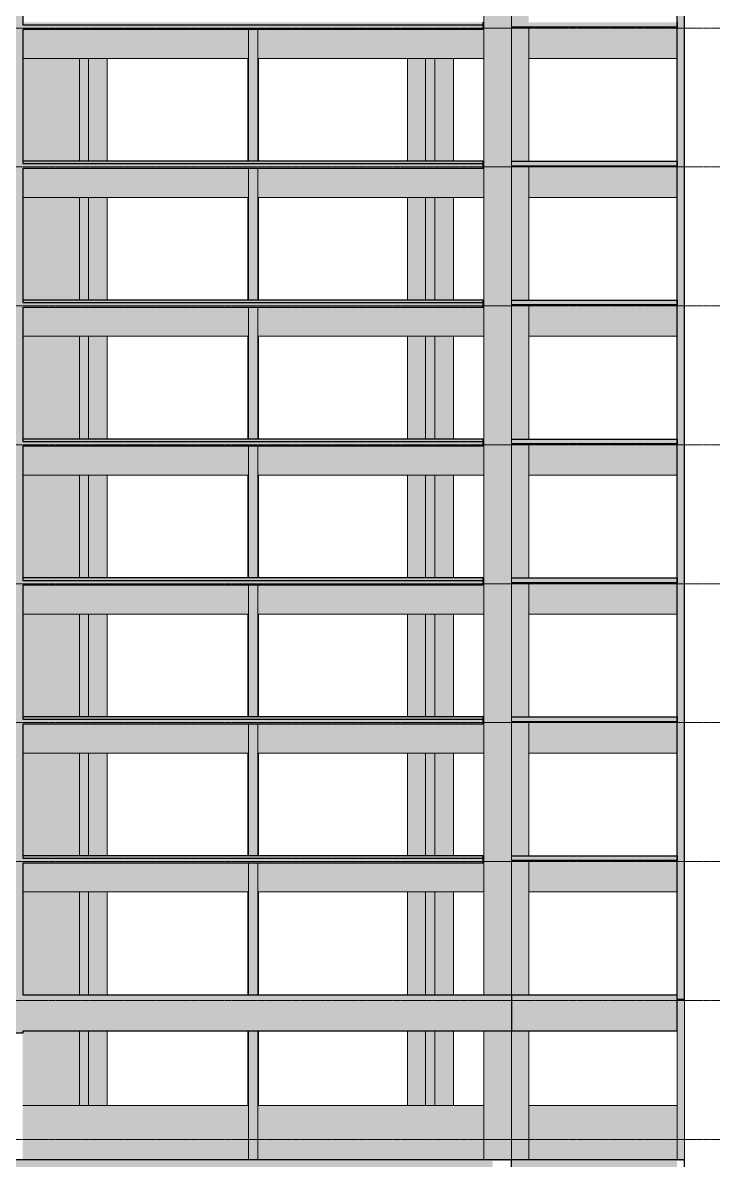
# Model space of a CAD drawing. Header units: centimetres. Extents: x -2198 to 42786, y -3196 to 88064.
# Drawn here: x 30287 to 31720, y 80745 to 83103 of the extents above; entities that cross this region are included whole.
import ezdxf

# ---------------------------------------------------------------- set-up
doc = ezdxf.new("R2010")
doc.units = ezdxf.units.CM
doc.linetypes.add('Centro', pattern=[3.175, 0.635, -0.47625, 1.5875, -0.47625])
for name, color, linetype, lineweight in [('A-FLOR', 7, 'Continuous', 25), ('A-FLOR-LEVL', 7, 'Continuous', 9), ('S-BEAM', 7, 'Continuous', 25), ('S-COLS', 7, 'Continuous', 25)]:
    doc.layers.add(name, color=color, linetype=linetype, lineweight=lineweight)

msp = doc.modelspace()

# ---------------------------------------------------------------- hatches: boundary and pattern name
at = {"layer": 'A-FLOR', "true_color": 0xc0c0c0}
for points in [[(31238.42, 83099), (31242.06, 83099), (31242.06, 83104), (30287.56, 83103.99), (30287.56, 83099), (31135.03, 83099)], [(30287.56, 83088.92), (31242.06, 83088.92), (31242.06, 83099), (30287.56, 83099), (30287.56, 83092)], [(31583.17, 83094), (31645.06, 83094), (31645.06, 83104), (31301.56, 83104), (31301.56, 83094), (31548.6, 83094)], [(31238.42, 82811), (31242.06, 82811), (31242.06, 82816), (30287.56, 82815.99), (30287.56, 82811), (31135.03, 82811)], [(30287.56, 82800.92), (31242.06, 82800.92), (31242.06, 82811), (30287.56, 82811), (30287.56, 82804)], [(31341.82, 82806), (31645.06, 82806), (31645.06, 82816), (31301.56, 82816), (31301.56, 82806), (31337.31, 82806)], [(31242.06, 82523), (31242.06, 82528), (30287.56, 82527.99), (30287.56, 82523), (31238.42, 82523)], [(30287.56, 82512.92), (31242.06, 82512.92), (31242.06, 82523), (30287.56, 82523), (30287.56, 82516)], [(31548.6, 82518), (31645.06, 82518), (31645.06, 82528), (31301.56, 82528), (31301.56, 82518), (31374.25, 82518)], [(30287.56, 82235), (31242.06, 82235), (31242.06, 82240), (30287.56, 82239.99)], [(30287.56, 82224.92), (31242.06, 82224.92), (31242.06, 82235), (30287.56, 82235), (30287.56, 82228)], [(31548.6, 82230), (31645.06, 82230), (31645.06, 82240), (31301.56, 82240), (31301.56, 82230), (31374.25, 82230)], [(30287.56, 81947), (31242.06, 81947), (31242.06, 81952), (30287.56, 81951.99)], [(31548.6, 81942), (31645.06, 81942), (31645.06, 81952), (31301.56, 81952), (31301.56, 81942), (31374.25, 81942)], [(30514.67, 81936.92), (31242.06, 81936.92), (31242.06, 81947), (30287.56, 81947), (30287.56, 81936.92), (30462.57, 81936.92)], [(30287.56, 81659), (31242.06, 81659), (31242.06, 81664), (30287.56, 81663.99)], [(30514.67, 81648.92), (31242.06, 81648.92), (31242.06, 81659), (30287.56, 81659), (30287.56, 81648.92), (30462.57, 81648.92)], [(31341.82, 81654), (31645.06, 81654), (31645.06, 81664), (31301.56, 81664), (31301.56, 81654), (31337.31, 81654)], [(31238.42, 81371), (31242.06, 81371), (31242.06, 81376), (30287.56, 81375.99), (30287.56, 81371), (31186.73, 81371)], [(30756.07, 81360.92), (31242.06, 81360.92), (31242.06, 81371), (30287.56, 81371), (30287.56, 81360.92), (30733.16, 81360.92)], [(31341.82, 81366), (31645.06, 81366), (31645.06, 81376), (31301.56, 81376), (31301.56, 81366), (31337.31, 81366)]]:
    msp.add_hatch(color=9, dxfattribs=at).paths.add_polyline_path(points, flags=0)
at = {"layer": 'S-BEAM', "true_color": 0xc0c0c0}
for points in [[(30289.59, 83029), (30756.07, 83029), (30756.07, 83088.92), (30287.56, 83088.92), (30287.56, 83029)], [(31085.82, 83029), (31243.81, 83029), (31243.81, 83104), (31242.06, 83103.96), (31242.06, 83088.92), (30775.07, 83088.92), (30775.07, 83029), (30928.25, 83029)], [(31548.6, 83029), (31645.07, 83029), (31645.06, 83094), (31337.31, 83094), (31337.31, 83029), (31341.82, 83029)], [(30426.54, 82741), (30756.07, 82741), (30756.07, 82800.92), (30287.56, 82800.92), (30287.56, 82741), (30424.05, 82741)], [(30775.07, 82741), (31243.81, 82741), (31243.81, 82816), (31242.06, 82815.96), (31242.06, 82800.92), (30775.07, 82800.92), (30775.07, 82767.62)], [(31645.07, 82741), (31645.06, 82806), (31337.31, 82806), (31337.31, 82741), (31341.82, 82741)], [(31660.07, 82741), (31660.07, 82741.03), (31660.07, 82804)], [(30775.07, 82453), (31243.81, 82453), (31243.81, 82528), (31242.06, 82527.96), (31242.06, 82512.92), (30775.07, 82512.92), (30775.07, 82479.62)], [(31645.07, 82453), (31645.06, 82518), (31337.31, 82518), (31337.31, 82453), (31548.6, 82453)], [(30287.56, 82453), (30756.07, 82453), (30756.07, 82512.92), (30287.56, 82512.92), (30287.56, 82453.03)], [(31123.07, 82165), (31243.81, 82165), (31243.81, 82240), (31242.06, 82239.96), (31242.06, 82224.92), (30775.07, 82224.92), (30775.07, 82165), (31085.82, 82165)], [(30296.74, 82165), (30756.07, 82165), (30756.07, 82224.92), (30287.56, 82224.92), (30287.56, 82165)], [(31341.82, 82165), (31645.07, 82165), (31645.06, 82230), (31337.31, 82230), (31337.31, 82165)], [(31238.42, 81877), (31243.81, 81877), (31243.81, 81952), (31242.06, 81951.96), (31242.06, 81936.92), (30775.07, 81936.92), (30775.07, 81877), (31135.03, 81877)], [(30459.8, 81877), (30756.07, 81877), (30756.07, 81936.92), (30287.56, 81936.92), (30287.56, 81877), (30424.05, 81877)], [(31645.07, 81877), (31645.06, 81942), (31337.31, 81942), (31337.31, 81877), (31548.6, 81877)], [(30287.56, 81589), (30756.07, 81589), (30756.07, 81648.92), (30287.56, 81648.92), (30287.56, 81589.03)], [(30775.07, 81589), (31243.81, 81589), (31243.81, 81664), (31242.06, 81663.96), (31242.06, 81648.92), (30775.07, 81648.92), (30775.07, 81615.62)], [(31645.07, 81589), (31645.06, 81654), (31337.31, 81654), (31337.31, 81589), (31341.82, 81589)], [(30287.56, 81301), (30756.07, 81301), (30756.07, 81360.92), (30287.56, 81360.92), (30287.56, 81301.03)], [(31083.33, 81301), (31243.81, 81301), (31243.81, 81376), (31242.06, 81375.96), (31242.06, 81360.92), (30775.07, 81360.92), (30775.07, 81301), (31031.64, 81301)], [(31645.07, 81301), (31645.06, 81366), (31337.31, 81366), (31337.31, 81301), (31341.82, 81301)], [(30287.56, 81013), (31301.56, 81013), (31301.56, 81088), (30287.56, 81088), (30287.56, 81032.53)], [(31341.82, 81013), (31645.07, 81013), (31645.07, 81088), (31301.56, 81088), (31301.56, 81013)], [(30287.32, 80746), (30756.07, 80746), (30756.07, 80858), (30287.32, 80858), (30287.32, 80767.77)], [(31135.03, 80746), (31243.81, 80746), (31243.81, 80858), (30775.07, 80858), (30775.07, 80746), (31018.12, 80746)], [(31404.34, 80746), (31645.07, 80746), (31645.07, 80858), (31337.31, 80858), (31337.31, 80746), (31341.82, 80746)], [(31238.42, 80707), (31262.06, 80707), (31262.06, 80743.5), (31301.56, 80743.46), (31301.56, 80746), (28553.81, 80746), (28553.81, 80743.5), (28592.56, 80743.5), (28592.56, 80707), (31135.03, 80707)], [(31301.81, 80707), (31645.07, 80707), (31645.07, 80743.5), (31660.07, 80743.5), (31660.07, 80746), (31301.81, 80746), (31301.81, 80707.03)]]:
    msp.add_hatch(color=9, dxfattribs=at).paths.add_polyline_path(points, flags=0)
at = {"layer": 'S-COLS', "true_color": 0xc0c0c0}
for points in [[(31660.07, 81078), (31660.07, 87634), (31645.07, 87634), (31645.07, 81078)], [(30287.32, 81008.5), (30287.56, 81008.5), (30287.32, 84258), (30248.06, 84258), (30248.06, 81008.5)], [(31301.56, 83092), (31301.56, 83380), (31243.81, 83380), (31243.81, 83092)], [(30775.07, 82816), (30775.07, 83088.92), (30756.07, 83088.92), (30756.07, 82816)], [(31301.56, 82804), (31301.56, 83092), (31243.81, 83092), (31243.81, 82804)], [(30296.79, 82816), (30405.05, 82816), (30405.05, 83029), (30287.56, 83029), (30287.56, 82816)], [(30423.16, 82816), (30424.05, 82816.08), (30424.05, 83029), (30405.05, 83029), (30405.05, 82816), (30423.07, 82816)], [(30424.05, 82816), (30462.79, 82816), (30462.57, 83029), (30424.05, 83029), (30424.05, 82816.08)], [(31085.82, 82816), (31123.07, 82816), (31123.07, 83029), (31085.82, 83029), (31085.82, 82885.81)], [(31142.07, 82816), (31142.07, 83029), (31123.07, 83029), (31123.07, 82816), (31141.05, 82816)], [(31142.07, 82816), (31180.82, 82816), (31180.82, 83029), (31142.07, 83029), (31142.07, 82885.81)], [(30775.07, 82528), (30775.07, 82800.92), (30756.07, 82800.92), (30756.07, 82528), (30773.16, 82528)], [(31301.56, 82516), (31301.56, 82804), (31243.81, 82804), (31243.81, 82516), (31290.12, 82516)], [(30405.05, 82528), (30405.05, 82741), (30287.56, 82741), (30287.56, 82528), (30395.99, 82528)], [(30411.28, 82528), (30424.05, 82528), (30424.05, 82741), (30405.05, 82741), (30405.05, 82528)], [(30462.79, 82528), (30462.57, 82741), (30424.05, 82741), (30424.05, 82528), (30462.57, 82528)], [(31085.82, 82528), (31123.07, 82528), (31123.07, 82741), (31085.82, 82741), (31085.82, 82532.8)], [(31142.07, 82528), (31142.07, 82741), (31123.07, 82741), (31123.07, 82528), (31141.05, 82528)], [(31180.82, 82528), (31180.82, 82741), (31142.07, 82741), (31142.07, 82528)], [(31301.56, 82228), (31301.56, 82516), (31243.81, 82516), (31243.81, 82228)], [(30775.07, 82240), (30775.07, 82512.92), (30756.07, 82512.92), (30756.07, 82240)], [(30287.56, 82240), (30405.05, 82240), (30405.05, 82453), (30287.56, 82453), (30287.56, 82268.05)], [(30411.28, 82240), (30424.05, 82240), (30424.05, 82453), (30405.05, 82453), (30405.05, 82240)], [(30462.57, 82240), (30462.79, 82240), (30462.57, 82453), (30424.05, 82453), (30424.05, 82240), (30461.89, 82240)], [(31085.82, 82240), (31123.07, 82240), (31123.07, 82453), (31085.82, 82453), (31085.82, 82356.3)], [(31141.05, 82240), (31142.07, 82240), (31142.07, 82453), (31123.07, 82453), (31123.07, 82240), (31135.03, 82240)], [(31142.07, 82240), (31180.82, 82240), (31180.82, 82453), (31142.07, 82453), (31142.07, 82356.3)], [(30775.07, 81952), (30775.07, 82224.92), (30756.07, 82224.92), (30756.07, 81952)], [(31301.56, 81940), (31301.56, 82228), (31243.81, 82228), (31243.81, 81940)], [(30287.56, 81952), (30405.05, 81952), (30405.05, 82165), (30287.56, 82165), (30287.56, 82003.29)], [(30411.28, 81952), (30424.05, 81952), (30424.05, 82165), (30405.05, 82165), (30405.05, 81952)], [(30462.57, 81952), (30462.79, 81952), (30462.57, 82165), (30424.05, 82165), (30424.05, 81952), (30462.12, 81952)], [(31123.07, 81952), (31123.07, 82165), (31085.82, 82165), (31085.82, 81952)], [(31123.07, 81952), (31142.07, 81952), (31142.07, 82165), (31123.07, 82165)], [(31142.07, 81952), (31180.82, 81952), (31180.82, 82165), (31142.07, 82165), (31142.07, 82003.29)], [(30775.07, 81664), (30775.07, 81936.92), (30756.07, 81936.92), (30756.07, 81664)], [(31301.56, 81652), (31301.56, 81940), (31243.81, 81940), (31243.81, 81652)], [(30307.89, 81664), (30405.05, 81664), (30405.05, 81877), (30287.56, 81877), (30287.87, 81664)], [(30423.07, 81664), (30424.05, 81664), (30424.05, 81877), (30405.05, 81877), (30405.05, 81664)], [(30426.12, 81664), (30462.79, 81664), (30462.57, 81877), (30424.05, 81877), (30424.05, 81664)], [(31085.82, 81664), (31123.07, 81664), (31123.07, 81877), (31085.82, 81877), (31085.82, 81826.79)], [(31142.07, 81664), (31142.07, 81877), (31123.07, 81877), (31123.07, 81664), (31141.05, 81664)], [(31142.07, 81664), (31180.82, 81664), (31180.82, 81877), (31142.07, 81877), (31142.07, 81826.79)], [(30775.07, 81376), (30775.07, 81648.92), (30756.07, 81648.92), (30756.07, 81376), (30773.16, 81376)], [(31243.81, 81364), (31301.56, 81364), (31301.56, 81652), (31243.81, 81652), (31243.81, 81372.74)], [(30307.89, 81376), (30405.05, 81376), (30405.05, 81589), (30287.56, 81589), (30287.56, 81376), (30288.11, 81376)], [(30411.28, 81376), (30424.05, 81376), (30424.05, 81589), (30405.05, 81589), (30405.05, 81376)], [(30426.12, 81376), (30462.79, 81376), (30462.57, 81589), (30424.05, 81589), (30424.05, 81376)], [(31085.82, 81376), (31123.07, 81376), (31123.07, 81589), (31085.82, 81589), (31085.82, 81385.53)], [(31142.07, 81376), (31142.07, 81589), (31123.07, 81589), (31123.07, 81376), (31141.05, 81376)], [(31180.82, 81376), (31180.82, 81589), (31142.07, 81589), (31142.07, 81376)], [(30775.07, 81088), (30775.07, 81360.92), (30756.07, 81360.92), (30756.07, 81088)], [(31243.81, 81088), (31301.56, 81088), (31301.56, 81364), (31243.81, 81364), (31243.81, 81120.78)], [(31301.56, 81088), (31337.31, 81088), (31337.31, 81364), (31301.56, 81364), (31301.56, 81120.78)], [(30287.56, 81088), (30405.05, 81088), (30405.05, 81301), (30287.56, 81301), (30287.56, 81120.78)], [(30411.28, 81088), (30424.05, 81088), (30424.05, 81301), (30405.05, 81301), (30405.05, 81088)], [(30462.79, 81088), (30462.57, 81301), (30424.05, 81301), (30424.05, 81088), (30462.57, 81088)], [(31085.82, 81088), (31123.07, 81088), (31123.07, 81301), (31085.82, 81301), (31085.82, 81120.78)], [(31135.03, 81088), (31142.07, 81088), (31142.07, 81301), (31123.07, 81301), (31123.07, 81088)], [(31142.07, 81088), (31180.82, 81088), (31180.82, 81301), (31142.07, 81301), (31142.07, 81120.78)], [(31660.07, 81076), (31659.93, 81078), (31645.07, 81078), (31645.07, 81076)], [(31660.07, 80788), (31660.07, 81076), (31645.07, 81076), (31645.07, 80788)], [(30287.32, 80858), (30405.05, 80858), (30405.05, 81013), (30287.56, 81013), (30287.32, 80943.9)], [(30411.28, 80858), (30424.05, 80858), (30424.05, 81013), (30405.05, 81013), (30405.05, 80858)], [(30462.79, 80858), (30462.79, 81013), (30424.05, 81013), (30424.05, 80858), (30436.11, 80858)], [(30756.07, 80788), (30775.07, 80788), (30775.07, 81013), (30756.07, 81013), (30756.07, 80820.95)], [(31085.82, 80858), (31123.07, 80858), (31123.07, 81013), (31085.82, 81013), (31085.82, 80944.27)], [(31135.03, 80858), (31142.07, 80858), (31142.07, 81013), (31123.07, 81013), (31123.07, 80858)], [(31180.82, 80858), (31180.82, 81013), (31142.07, 81013), (31142.07, 80858)], [(31301.56, 80788), (31301.56, 81013), (31243.81, 81013), (31243.81, 80788), (31280.25, 80788)], [(31337.31, 80788), (31337.31, 81013), (31301.56, 81013), (31301.56, 80788)], [(31645.07, 80746), (31660.07, 80746), (31660.07, 80788), (31645.07, 80788), (31645.07, 80759)]]:
    msp.add_hatch(color=9, dxfattribs=at).paths.add_polyline_path(points, flags=0)
h = msp.add_hatch(color=9, dxfattribs=at)
h.paths.add_polyline_path([(31305.15, 83092), (31337.31, 83092), (31337.31, 83094), (31301.56, 83094), (31301.56, 83092)], flags=0)
h.paths.add_polyline_path([(31337.31, 83104), (31337.31, 83380), (31301.56, 83380), (31301.56, 83104)], flags=0)
h = msp.add_hatch(color=9, dxfattribs=at)
h.paths.add_polyline_path([(31305.15, 82804), (31337.31, 82804), (31337.31, 82806), (31301.56, 82806), (31301.56, 82804)], flags=0)
h.paths.add_polyline_path([(31337.31, 82816), (31337.31, 83092), (31301.56, 83092), (31301.56, 82816)], flags=0)
h = msp.add_hatch(color=9, dxfattribs=at)
h.paths.add_polyline_path([(30775.07, 82816), (30776.57, 82816), (30776.57, 83029), (30775.07, 83029), (30775.07, 82822.82)], flags=0)
h.paths.add_polyline_path([(30754.57, 82816), (30756.07, 82816), (30756.07, 83029), (30754.57, 83029), (30754.57, 82885.81)], flags=0)
h = msp.add_hatch(color=9, dxfattribs=at)
h.paths.add_polyline_path([(31305.15, 82516), (31337.31, 82516), (31337.31, 82518), (31301.56, 82518), (31301.56, 82516)], flags=0)
h.paths.add_polyline_path([(31337.31, 82528), (31337.31, 82804), (31301.56, 82804), (31301.56, 82528)], flags=0)
h = msp.add_hatch(color=9, dxfattribs=at)
h.paths.add_polyline_path([(30756.07, 82528), (30756.07, 82741), (30754.57, 82741), (30754.57, 82528)], flags=0)
h.paths.add_polyline_path([(30776.57, 82528), (30776.57, 82741), (30775.07, 82740.85), (30775.07, 82528), (30775.61, 82528)], flags=0)
h = msp.add_hatch(color=9, dxfattribs=at)
h.paths.add_polyline_path([(31305.15, 82228), (31337.31, 82228), (31337.31, 82230), (31301.56, 82230), (31301.56, 82228)], flags=0)
h.paths.add_polyline_path([(31337.31, 82240), (31337.31, 82516), (31301.56, 82516), (31301.56, 82240)], flags=0)
h = msp.add_hatch(color=9, dxfattribs=at)
h.paths.add_polyline_path([(30756.07, 82240), (30756.07, 82453), (30754.57, 82453), (30754.57, 82240)], flags=0)
h.paths.add_polyline_path([(30775.61, 82240), (30776.57, 82240), (30776.57, 82453), (30775.07, 82452.85), (30775.07, 82240)], flags=0)
h = msp.add_hatch(color=9, dxfattribs=at)
h.paths.add_polyline_path([(31305.15, 81940), (31337.31, 81940), (31337.31, 81942), (31301.56, 81942), (31301.56, 81940)], flags=0)
h.paths.add_polyline_path([(31337.31, 81952), (31337.31, 82228), (31301.56, 82228), (31301.56, 81952)], flags=0)
h = msp.add_hatch(color=9, dxfattribs=at)
h.paths.add_polyline_path([(30775.07, 81952), (30776.57, 81952), (30776.57, 82165), (30775.07, 82165), (30775.07, 81958.82)], flags=0)
h.paths.add_polyline_path([(30754.57, 81952), (30756.07, 81952), (30756.07, 82165), (30754.57, 82165), (30754.57, 82003.29)], flags=0)
h = msp.add_hatch(color=9, dxfattribs=at)
h.paths.add_polyline_path([(31305.15, 81652), (31337.31, 81652), (31337.31, 81654), (31301.56, 81654), (31301.56, 81652)], flags=0)
h.paths.add_polyline_path([(31337.31, 81664), (31337.31, 81940), (31301.56, 81940), (31301.56, 81664)], flags=0)
h = msp.add_hatch(color=9, dxfattribs=at)
h.paths.add_polyline_path([(30775.07, 81664), (30776.57, 81664), (30776.57, 81877), (30775.07, 81877), (30775.07, 81670.82)], flags=0)
h.paths.add_polyline_path([(30754.57, 81664), (30756.07, 81664), (30756.07, 81877), (30754.57, 81877), (30754.57, 81826.79)], flags=0)
h = msp.add_hatch(color=9, dxfattribs=at)
h.paths.add_polyline_path([(31320.8, 81364), (31337.31, 81364), (31337.31, 81366), (31301.56, 81366), (31301.56, 81364), (31306.03, 81364)], flags=0)
h.paths.add_polyline_path([(31301.56, 81376), (31337.31, 81376), (31337.31, 81652), (31301.56, 81652), (31301.56, 81385.53)], flags=0)
h = msp.add_hatch(color=9, dxfattribs=at)
h.paths.add_polyline_path([(30754.57, 81376), (30756.07, 81376), (30756.07, 81589), (30754.57, 81589), (30754.57, 81385.53)], flags=0)
h.paths.add_polyline_path([(30776.57, 81376), (30776.57, 81589), (30775.07, 81588.85), (30775.07, 81376), (30775.61, 81376)], flags=0)
h = msp.add_hatch(color=9, dxfattribs=at)
h.paths.add_polyline_path([(30754.57, 81088), (30756.07, 81088), (30756.07, 81301), (30754.57, 81301), (30754.57, 81120.78)], flags=0)
h.paths.add_polyline_path([(30775.07, 81088), (30776.57, 81088), (30776.57, 81301), (30775.07, 81300.62), (30775.07, 81094.82)], flags=0)
h = msp.add_hatch(color=9, dxfattribs=at)
h.paths.add_polyline_path([(30754.57, 80858), (30756.07, 80858), (30756.07, 81013), (30754.57, 81013), (30754.57, 80944.27)], flags=0)
h.paths.add_polyline_path([(30775.07, 80858), (30776.57, 80858), (30776.57, 81013), (30775.07, 81012.85), (30775.07, 80944.27)], flags=0)
h = msp.add_hatch(color=9, dxfattribs=at)
h.paths.add_polyline_path([(30773.16, 80482), (30775.07, 80482), (30775.07, 80707), (30756.07, 80707), (30756.07, 80482)], flags=0)
h.paths.add_polyline_path([(30756.07, 80746), (30775.07, 80746), (30775.07, 80788), (30756.07, 80787.97), (30756.07, 80749.35)], flags=0)
h = msp.add_hatch(color=9, dxfattribs=at)
h.paths.add_polyline_path([(31243.81, 80482), (31262.06, 80482), (31262.06, 80707), (31243.81, 80707), (31243.81, 80503.02)], flags=0)
h.paths.add_polyline_path([(31262.06, 80746), (31301.56, 80746), (31301.56, 80788), (31243.81, 80788), (31243.81, 80746)], flags=0)
h = msp.add_hatch(color=9, dxfattribs=at)
h.paths.add_polyline_path([(31337.31, 80482), (31337.31, 80707), (31301.56, 80707), (31301.56, 80482)], flags=0)
h.paths.add_polyline_path([(31301.56, 80746), (31337.31, 80746), (31337.31, 80788), (31301.56, 80788), (31301.56, 80757.01)], flags=0)

# ---------------------------------------------------------------- linework, layer by layer
at = {"layer": 'A-FLOR', "color": 190, "true_color": 0x8000ff}
for p, q in [((30287.56, 83099), (31242.06, 83099)), ((31242.06, 83088.92), (30287.56, 83088.92)), ((31242.06, 83104), (31242.06, 83088.92)), ((31645.06, 83094), (31301.56, 83094)), ((31645.06, 83104), (31645.06, 83094)), ((31242.06, 82816), (30287.56, 82816)), ((30287.56, 82811), (31242.06, 82811)), ((31242.06, 82800.92), (30287.56, 82800.92)), ((31242.06, 82816), (31242.06, 82800.92)), ((31301.56, 82816), (31645.06, 82816)), ((31645.06, 82806), (31301.56, 82806)), ((31645.06, 82816), (31645.06, 82806)), ((31242.06, 82528), (30287.56, 82528)), ((30287.56, 82523), (31242.06, 82523)), ((31242.06, 82528), (31242.06, 82512.92)), ((31301.56, 82528), (31645.06, 82528)), ((31645.06, 82518), (31301.56, 82518)), ((31645.06, 82528), (31645.06, 82518)), ((31242.06, 82512.92), (30287.56, 82512.92)), ((31242.06, 82240), (30287.56, 82240)), ((30287.56, 82235), (31242.06, 82235)), ((31242.06, 82240), (31242.06, 82224.92)), ((31301.56, 82240), (31645.06, 82240)), ((31645.06, 82240), (31645.06, 82230)), ((31242.06, 82224.92), (30287.56, 82224.92)), ((31645.06, 82230), (31301.56, 82230)), ((31242.06, 81952), (30287.56, 81952)), ((31242.06, 81952), (31242.06, 81936.92)), ((31301.56, 81952), (31645.06, 81952)), ((31645.06, 81952), (31645.06, 81942)), ((30287.56, 81947), (31242.06, 81947)), ((31242.06, 81936.92), (30287.56, 81936.92)), ((31645.06, 81942), (31301.56, 81942)), ((31242.06, 81664), (30287.56, 81664)), ((30287.56, 81659), (31242.06, 81659)), ((31242.06, 81648.92), (30287.56, 81648.92)), ((31242.06, 81664), (31242.06, 81648.92)), ((31301.56, 81664), (31645.06, 81664)), ((31645.06, 81654), (31301.56, 81654)), ((31645.06, 81664), (31645.06, 81654)), ((31242.06, 81376), (30287.56, 81376)), ((30287.56, 81371), (31242.06, 81371)), ((31242.06, 81360.92), (30287.56, 81360.92)), ((31242.06, 81376), (31242.06, 81360.92)), ((31301.56, 81376), (31645.06, 81376)), ((31645.06, 81366), (31301.56, 81366)), ((31645.06, 81376), (31645.06, 81366))]:
    msp.add_line(p, q, dxfattribs=at)
at = {"layer": 'A-FLOR-LEVL', "linetype": 'Centro'}
for p, q in [((28066.61, 83092), (33615.18, 83092)), ((28066.61, 82804), (33615.18, 82804)), ((28066.61, 82516), (33615.18, 82516)), ((28066.61, 82228), (33615.18, 82228)), ((28066.61, 81940), (33615.18, 81940)), ((28066.61, 81652), (33615.18, 81652)), ((28066.61, 81364), (33615.18, 81364)), ((28066.61, 81076), (33615.18, 81076)), ((28066.61, 80788), (33615.18, 80788))]:
    msp.add_line(p, q, dxfattribs=at)
at = {"layer": 'S-BEAM', "lineweight": 9}
for p, q in [((30756.07, 83088.92), (30756.07, 83029)), ((30775.07, 83088.92), (30775.07, 83029)), ((31243.81, 83029), (31243.81, 83104)), ((31337.31, 83094), (31337.31, 83029)), ((30756.07, 83029), (30287.56, 83029)), ((30775.07, 83029), (31243.81, 83029)), ((31337.31, 83029), (31645.07, 83029)), ((30287.56, 82816), (30756.07, 82816)), ((30756.07, 82800.92), (30756.07, 82741)), ((30775.07, 82816), (31243.81, 82816)), ((30775.07, 82800.92), (30775.07, 82741)), ((31243.81, 82741), (31243.81, 82816)), ((31337.31, 82806), (31337.31, 82741)), ((30756.07, 82741), (30287.56, 82741)), ((30775.07, 82741), (31243.81, 82741)), ((31337.31, 82741), (31645.07, 82741)), ((30287.56, 82528), (30756.07, 82528)), ((30775.07, 82528), (31243.81, 82528)), ((31243.81, 82453), (31243.81, 82528)), ((31337.31, 82518), (31337.31, 82453)), ((30756.07, 82512.92), (30756.07, 82453)), ((30775.07, 82512.92), (30775.07, 82453)), ((30756.07, 82453), (30287.56, 82453)), ((30775.07, 82453), (31243.81, 82453)), ((31337.31, 82453), (31645.07, 82453)), ((30287.56, 82240), (30756.07, 82240)), ((30775.07, 82240), (31243.81, 82240)), ((31243.81, 82165), (31243.81, 82240)), ((30756.07, 82224.92), (30756.07, 82165)), ((30775.07, 82224.92), (30775.07, 82165)), ((31337.31, 82230), (31337.31, 82165)), ((30756.07, 82165), (30287.56, 82165)), ((30775.07, 82165), (31243.81, 82165)), ((31337.31, 82165), (31645.07, 82165)), ((30287.56, 81952), (30756.07, 81952)), ((30775.07, 81952), (31243.81, 81952)), ((31243.81, 81877), (31243.81, 81952)), ((30756.07, 81936.92), (30756.07, 81877)), ((30775.07, 81936.92), (30775.07, 81877)), ((31337.31, 81942), (31337.31, 81877)), ((30756.07, 81877), (30287.56, 81877)), ((30775.07, 81877), (31243.81, 81877)), ((31337.31, 81877), (31645.07, 81877)), ((30287.56, 81664), (30756.07, 81664)), ((30756.07, 81648.92), (30756.07, 81589)), ((30775.07, 81664), (31243.81, 81664)), ((30775.07, 81648.92), (30775.07, 81589)), ((31243.81, 81589), (31243.81, 81664)), ((31337.31, 81654), (31337.31, 81589)), ((30756.07, 81589), (30287.56, 81589)), ((30775.07, 81589), (31243.81, 81589)), ((31337.31, 81589), (31645.07, 81589)), ((30287.56, 81376), (30756.07, 81376)), ((30756.07, 81360.92), (30756.07, 81301)), ((30775.07, 81376), (31243.81, 81376)), ((30775.07, 81360.92), (30775.07, 81301)), ((31243.81, 81301), (31243.81, 81376)), ((31337.31, 81366), (31337.31, 81301)), ((30287.56, 81301), (30756.07, 81301)), ((30775.07, 81301), (31243.81, 81301)), ((31337.31, 81301), (31645.07, 81301)), ((30287.32, 80858), (30756.07, 80858)), ((30756.07, 80858), (30756.07, 80788)), ((30775.07, 80858), (30775.07, 80788)), ((30775.07, 80858), (31243.81, 80858)), ((31243.81, 80746), (31243.81, 80858)), ((31337.31, 80858), (31645.07, 80858)), ((31337.31, 80858), (31337.31, 80746)), ((31645.07, 80788), (31645.07, 80858)), ((30756.07, 80788), (30756.07, 80746)), ((30775.07, 80788), (30775.07, 80746)), ((31645.07, 80746), (31645.07, 80788))]:
    msp.add_line(p, q, dxfattribs=at)
at = {"layer": 'S-BEAM', "color": 190, "true_color": 0x8000ff}
for p, q in [((30287.56, 81088), (31301.56, 81088)), ((31301.56, 81088), (31301.56, 81013)), ((31301.56, 81088), (31645.07, 81088)), ((31645.07, 81013), (31645.07, 81088)), ((30287.56, 81013), (31301.56, 81013)), ((31301.56, 81013), (31645.07, 81013)), ((28553.81, 80746), (31301.81, 80746)), ((31301.81, 80746), (31660.07, 80746)), ((31301.81, 80707), (31301.81, 80746)), ((31660.07, 80743.5), (31660.07, 80746)), ((31660.3, 80707), (31660.3, 80746))]:
    msp.add_line(p, q, dxfattribs=at)
at = {"layer": 'S-COLS', "color": 190, "true_color": 0x8000ff}
for p, q in [((31660.07, 81078), (31660.07, 87634)), ((31645.07, 81078), (31645.07, 87398)), ((30287.56, 83376.92), (30287.56, 83099)), ((30287.56, 83088.92), (30287.56, 82811)), ((30287.56, 82800.92), (30287.56, 82523)), ((30287.56, 82512.92), (30287.56, 82235)), ((30287.56, 82224.92), (30287.56, 81947)), ((30287.56, 81936.92), (30287.56, 81659)), ((30287.56, 81648.92), (30287.56, 81371)), ((30287.56, 81360.92), (30287.56, 81088)), ((31660.07, 81078), (31645.07, 81078)), ((30287.56, 81008.5), (30248.06, 81008.5)), ((30287.56, 81013), (30287.56, 81008.5))]:
    msp.add_line(p, q, dxfattribs=at)
at = {"layer": 'S-COLS', "lineweight": 9}
for p, q in [((31243.81, 83380), (31243.81, 83092)), ((31301.56, 83380), (31301.56, 83092)), ((30756.07, 83088.92), (30756.07, 83029)), ((30775.07, 83088.92), (30775.07, 83029)), ((31243.81, 83092), (31243.81, 82804)), ((31301.56, 83092), (31243.81, 83092)), ((31301.56, 83092), (31243.81, 83092)), ((31301.56, 83092), (31301.56, 82804)), ((31337.31, 83092), (31301.56, 83092)), ((31337.31, 83092), (31301.56, 83092)), ((31337.31, 83094), (31337.31, 83092)), ((31337.31, 83092), (31337.31, 82816)), ((30405.05, 83029), (30405.05, 82816)), ((30424.05, 83029), (30424.05, 82816)), ((30462.79, 83029), (30462.79, 82816)), ((30754.57, 83029), (30754.57, 82816)), ((30756.07, 83029), (30756.07, 82816)), ((30775.07, 83029), (30775.07, 82816)), ((30776.57, 83029), (30776.57, 82816)), ((31085.82, 83029), (31085.82, 82816)), ((31123.07, 83029), (31123.07, 82816)), ((31142.07, 83029), (31142.07, 82816)), ((31180.82, 83029), (31180.82, 82816)), ((30756.07, 82800.92), (30756.07, 82741)), ((30775.07, 82800.92), (30775.07, 82741)), ((31243.81, 82804), (31243.81, 82516)), ((31301.56, 82804), (31243.81, 82804)), ((31301.56, 82804), (31243.81, 82804)), ((31301.56, 82804), (31301.56, 82516)), ((31337.31, 82804), (31301.56, 82804)), ((31337.31, 82804), (31301.56, 82804)), ((31337.31, 82806), (31337.31, 82804)), ((31337.31, 82804), (31337.31, 82528)), ((30405.05, 82741), (30405.05, 82528)), ((30424.05, 82741), (30424.05, 82528)), ((30462.79, 82741), (30462.79, 82528)), ((30754.57, 82741), (30754.57, 82528)), ((30756.07, 82741), (30756.07, 82528)), ((30775.07, 82741), (30775.07, 82528)), ((30776.57, 82741), (30776.57, 82528)), ((31085.82, 82741), (31085.82, 82528)), ((31123.07, 82741), (31123.07, 82528)), ((31142.07, 82741), (31142.07, 82528)), ((31180.82, 82741), (31180.82, 82528)), ((31243.81, 82516), (31243.81, 82228)), ((31301.56, 82516), (31243.81, 82516)), ((31301.56, 82516), (31243.81, 82516)), ((31301.56, 82516), (31301.56, 82228)), ((31337.31, 82516), (31301.56, 82516)), ((31337.31, 82516), (31301.56, 82516)), ((31337.31, 82518), (31337.31, 82516)), ((31337.31, 82516), (31337.31, 82240)), ((30756.07, 82512.92), (30756.07, 82453)), ((30775.07, 82512.92), (30775.07, 82453)), ((30405.05, 82453), (30405.05, 82240)), ((30424.05, 82453), (30424.05, 82240)), ((30462.79, 82453), (30462.79, 82240)), ((30754.57, 82453), (30754.57, 82240)), ((30756.07, 82453), (30756.07, 82240)), ((30775.07, 82453), (30775.07, 82240)), ((30776.57, 82453), (30776.57, 82240)), ((31085.82, 82453), (31085.82, 82240)), ((31123.07, 82453), (31123.07, 82240)), ((31142.07, 82453), (31142.07, 82240)), ((31180.82, 82453), (31180.82, 82240)), ((30756.07, 82224.92), (30756.07, 82165)), ((30775.07, 82224.92), (30775.07, 82165)), ((31243.81, 82228), (31243.81, 81940)), ((31301.56, 82228), (31243.81, 82228)), ((31301.56, 82228), (31243.81, 82228)), ((31301.56, 82228), (31301.56, 81940)), ((31337.31, 82228), (31301.56, 82228)), ((31337.31, 82228), (31301.56, 82228)), ((31337.31, 82230), (31337.31, 82228)), ((31337.31, 82228), (31337.31, 81952)), ((30405.05, 82165), (30405.05, 81952)), ((30424.05, 82165), (30424.05, 81952)), ((30462.79, 82165), (30462.79, 81952)), ((30754.57, 82165), (30754.57, 81952)), ((30756.07, 82165), (30756.07, 81952)), ((30775.07, 82165), (30775.07, 81952)), ((30776.57, 82165), (30776.57, 81952)), ((31085.82, 82165), (31085.82, 81952)), ((31123.07, 82165), (31123.07, 81952)), ((31142.07, 82165), (31142.07, 81952)), ((31180.82, 82165), (31180.82, 81952)), ((30756.07, 81936.92), (30756.07, 81877)), ((30775.07, 81936.92), (30775.07, 81877)), ((31243.81, 81940), (31243.81, 81652)), ((31301.56, 81940), (31243.81, 81940)), ((31301.56, 81940), (31243.81, 81940)), ((31301.56, 81940), (31301.56, 81652)), ((31337.31, 81940), (31301.56, 81940)), ((31337.31, 81940), (31301.56, 81940)), ((31337.31, 81942), (31337.31, 81940)), ((31337.31, 81940), (31337.31, 81664)), ((30405.05, 81877), (30405.05, 81664)), ((30424.05, 81877), (30424.05, 81664)), ((30462.79, 81877), (30462.79, 81664)), ((30754.57, 81877), (30754.57, 81664)), ((30756.07, 81877), (30756.07, 81664)), ((30775.07, 81877), (30775.07, 81664)), ((30776.57, 81877), (30776.57, 81664)), ((31085.82, 81877), (31085.82, 81664)), ((31123.07, 81877), (31123.07, 81664)), ((31142.07, 81877), (31142.07, 81664)), ((31180.82, 81877), (31180.82, 81664)), ((30756.07, 81648.92), (30756.07, 81589)), ((30775.07, 81648.92), (30775.07, 81589)), ((31243.81, 81652), (31243.81, 81364)), ((31301.56, 81652), (31243.81, 81652)), ((31301.56, 81652), (31243.81, 81652)), ((31301.56, 81652), (31301.56, 81364)), ((31337.31, 81652), (31301.56, 81652)), ((31337.31, 81652), (31301.56, 81652)), ((31337.31, 81654), (31337.31, 81652)), ((31337.31, 81652), (31337.31, 81376)), ((30405.05, 81589), (30405.05, 81376)), ((30424.05, 81589), (30424.05, 81376)), ((30462.79, 81589), (30462.79, 81376)), ((30754.57, 81589), (30754.57, 81376)), ((30756.07, 81589), (30756.07, 81376)), ((30775.07, 81589), (30775.07, 81376)), ((30776.57, 81589), (30776.57, 81376)), ((31085.82, 81589), (31085.82, 81376)), ((31123.07, 81589), (31123.07, 81376)), ((31142.07, 81589), (31142.07, 81376)), ((31180.82, 81589), (31180.82, 81376)), ((30756.07, 81360.92), (30756.07, 81301)), ((30775.07, 81360.92), (30775.07, 81301)), ((31243.81, 81364), (31243.81, 81088)), ((31301.56, 81364), (31243.81, 81364)), ((31301.56, 81364), (31243.81, 81364)), ((31301.56, 81364), (31301.56, 81088)), ((31337.31, 81364), (31301.56, 81364)), ((31337.31, 81364), (31301.56, 81364)), ((31337.31, 81366), (31337.31, 81364)), ((31337.31, 81364), (31337.31, 81088)), ((30405.05, 81301), (30405.05, 81088)), ((30424.05, 81301), (30424.05, 81088)), ((30462.79, 81301), (30462.79, 81088)), ((30754.57, 81301), (30754.57, 81088)), ((30756.07, 81301), (30756.07, 81088)), ((30775.07, 81301), (30775.07, 81088)), ((30776.57, 81301), (30776.57, 81088)), ((31085.82, 81301), (31085.82, 81088)), ((31123.07, 81301), (31123.07, 81088)), ((31142.07, 81301), (31142.07, 81088)), ((31180.82, 81301), (31180.82, 81088)), ((31660.07, 81078), (31660.07, 81076)), ((31660.07, 81076), (31645.07, 81076)), ((31660.07, 81076), (31645.07, 81076)), ((31660.07, 81076), (31660.07, 80788)), ((30405.05, 81013), (30405.05, 80858)), ((30424.05, 81013), (30424.05, 80858)), ((30462.79, 81013), (30462.79, 80858)), ((30754.57, 81013), (30754.57, 80858)), ((30756.07, 81013), (30756.07, 80858)), ((30775.07, 81013), (30775.07, 80858)), ((30776.57, 81013), (30776.57, 80858)), ((31085.82, 81013), (31085.82, 80858)), ((31123.07, 81013), (31123.07, 80858)), ((31142.07, 81013), (31142.07, 80858)), ((31180.82, 81013), (31180.82, 80858)), ((31243.81, 81013), (31243.81, 80788)), ((31301.56, 81013), (31301.56, 80788)), ((31337.31, 81013), (31337.31, 80788)), ((31645.07, 81013), (31645.07, 80788)), ((30756.07, 80858), (30756.07, 80788)), ((30775.07, 80858), (30775.07, 80788)), ((30756.07, 80788), (30756.07, 80746)), ((30775.07, 80788), (30756.07, 80788)), ((30775.07, 80788), (30756.07, 80788)), ((30775.07, 80788), (30775.07, 80746)), ((31243.81, 80788), (31243.81, 80746)), ((31301.56, 80788), (31243.81, 80788)), ((31301.56, 80788), (31243.81, 80788)), ((31301.56, 80788), (31301.56, 80745.98)), ((31337.31, 80788), (31301.56, 80788)), ((31337.31, 80788), (31301.56, 80788)), ((31337.31, 80788), (31337.31, 80746)), ((31645.07, 80788), (31645.07, 80746)), ((31660.07, 80788), (31645.07, 80788)), ((31660.07, 80788), (31645.07, 80788)), ((31660.07, 80788), (31660.07, 80746))]:
    msp.add_line(p, q, dxfattribs=at)

doc.saveas('drawing.dxf')
